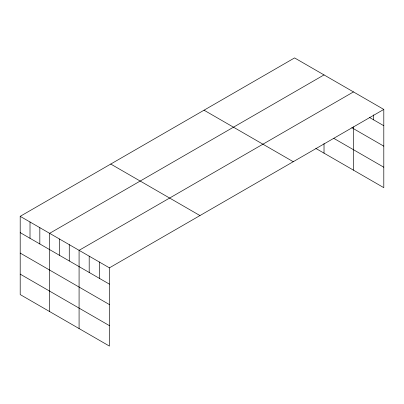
<?xml version="1.0" encoding="UTF-8"?>
<svg xmlns="http://www.w3.org/2000/svg" width="404" height="404" viewBox="0 0 404 404"><rect width="100%" height="100%" fill="white"/><g stroke="black" fill="none" stroke-linecap="round" stroke-linejoin="round"><path stroke-width="0.61" d="M20.2 216.332L109.418 267.842L109.418 346.082L20.2 294.572L20.2 216.332L294.582 57.918L383.8 109.428L383.8 187.668L315.847 148.435M324.023 74.917L49.642 233.33L49.642 311.57M353.465 91.915L79.083 250.328L79.083 328.568M109.418 267.842L383.8 109.428M369.433 117.428L383.8 125.725M351.828 127.709L383.8 146.162M333.84 138.38L383.8 167.226M204.035 110.196L293.254 161.701M110.747 164.054L199.965 215.564M20.2 232.628L109.418 284.138M20.2 253.071L109.418 304.581M20.2 274.129L109.418 325.639M373.69 114.872L373.69 119.887M353.465 126.846L353.465 170.155M324.023 143.536L324.023 153.156M99.303 262.004L99.303 278.3M89.193 256.166L89.193 272.463M69.271 244.662L69.271 260.959M59.454 238.996L59.454 255.293M39.829 227.664L39.829 243.96M30.012 221.998L30.012 238.294"/></g></svg>
